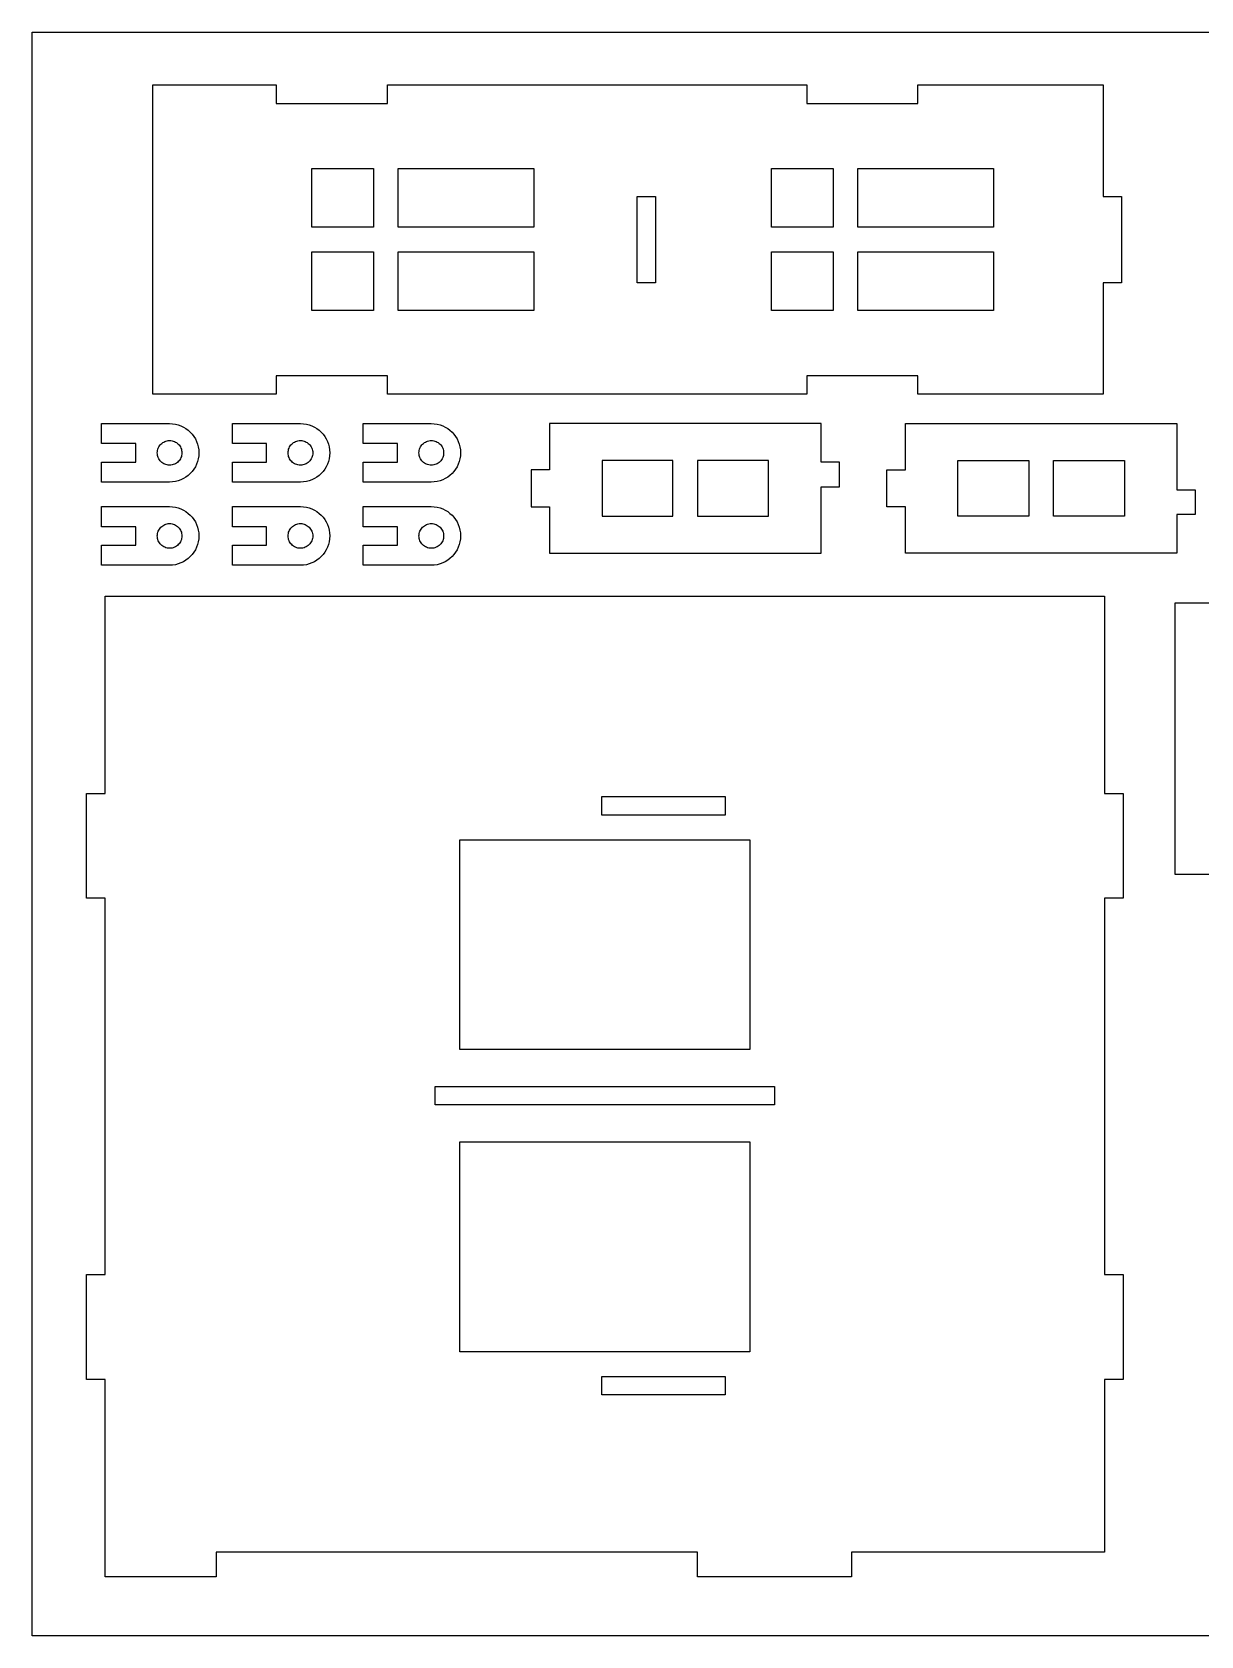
# Model space of a CAD drawing. Extents: x -7719 to 7719, y -4868 to 4868.
# Drawn here: x -7719 to -5442, y -1563 to 1563 of the extents above; entities that cross this region are included whole.
import ezdxf

# ---------------------------------------------------------------- set-up
doc = ezdxf.new("R2010")
doc.units = 0
doc.header["$MEASUREMENT"] = 0
doc.layers.get('0').update_dxf_attribs({"linetype": 'CONTINUOUS'})

msp = doc.modelspace()

# ---------------------------------------------------------------- linework, layer by layer
for p, q in [((-7719.2, -1562.6), (-7719.2, 1562.6)), ((-7719.2, 1562.6), (-2670.9, 1562.6)), ((-7483.9, 856.9), (-7483.9, 1459.7)), ((-7483.9, 1459.7), (-7243.5, 1459.7)), ((-7243.5, 1459.7), (-7243.5, 1423.7)), ((-7027.1, 1459.7), (-6209.8, 1459.7)), ((-7027.1, 1423.7), (-7027.1, 1459.7)), ((-6209.8, 1459.7), (-6209.8, 1423.7)), ((-5993.4, 1459.7), (-5632.8, 1459.7)), ((-5993.4, 1423.7), (-5993.4, 1459.7)), ((-5632.8, 1459.7), (-5632.8, 1242.4)), ((-7243.5, 1423.7), (-7027.1, 1423.7)), ((-6209.8, 1423.7), (-5993.4, 1423.7)), ((-7174.4, 1182.3), (-7174.4, 1296.5)), ((-7174.4, 1296.5), (-7054.2, 1296.5)), ((-7054.2, 1296.5), (-7054.2, 1182.3)), ((-7006.1, 1296.5), (-6741.7, 1296.5)), ((-7006.1, 1182.3), (-7006.1, 1296.5)), ((-6741.7, 1296.5), (-6741.7, 1182.3)), ((-6278.9, 1296.5), (-6158.7, 1296.5)), ((-6278.9, 1182.3), (-6278.9, 1296.5)), ((-6158.7, 1296.5), (-6158.7, 1182.3)), ((-6110.6, 1296.5), (-5846.2, 1296.5)), ((-6110.6, 1182.3), (-6110.6, 1296.5)), ((-5846.2, 1296.5), (-5846.2, 1182.3)), ((-6540.6, 1074.2), (-6540.6, 1242.4)), ((-6540.6, 1242.4), (-6504.5, 1242.4)), ((-6504.5, 1242.4), (-6504.5, 1074.2)), ((-5632.8, 1242.4), (-5596.8, 1242.4)), ((-5596.8, 1242.4), (-5596.8, 1074.2)), ((-7054.2, 1182.3), (-7174.4, 1182.3)), ((-6741.7, 1182.3), (-7006.1, 1182.3)), ((-6158.7, 1182.3), (-6278.9, 1182.3)), ((-5846.2, 1182.3), (-6110.6, 1182.3)), ((-7174.4, 1020.1), (-7174.4, 1134.3)), ((-7174.4, 1134.3), (-7054.2, 1134.3)), ((-7054.2, 1134.3), (-7054.2, 1020.1)), ((-7006.1, 1020.1), (-7006.1, 1134.3)), ((-7006.1, 1134.3), (-6741.7, 1134.3)), ((-6741.7, 1134.3), (-6741.7, 1020.1)), ((-6278.9, 1020.1), (-6278.9, 1134.3)), ((-6278.9, 1134.3), (-6158.7, 1134.3)), ((-6158.7, 1134.3), (-6158.7, 1020.1)), ((-6110.6, 1020.1), (-6110.6, 1134.3)), ((-6110.6, 1134.3), (-5846.2, 1134.3)), ((-5846.2, 1134.3), (-5846.2, 1020.1)), ((-6504.5, 1074.2), (-6540.6, 1074.2)), ((-5632.8, 1074.2), (-5632.8, 856.9)), ((-5596.8, 1074.2), (-5632.8, 1074.2)), ((-7054.2, 1020.1), (-7174.4, 1020.1)), ((-6741.7, 1020.1), (-7006.1, 1020.1)), ((-6158.7, 1020.1), (-6278.9, 1020.1)), ((-5846.2, 1020.1), (-6110.6, 1020.1)), ((-7243.5, 893), (-7243.5, 856.9)), ((-7027.1, 893), (-7243.5, 893)), ((-7027.1, 856.9), (-7027.1, 893)), ((-6209.8, 893), (-6209.8, 856.9)), ((-5993.4, 893), (-6209.8, 893)), ((-5993.4, 856.9), (-5993.4, 893)), ((-7243.5, 856.9), (-7483.9, 856.9)), ((-6209.8, 856.9), (-7027.1, 856.9)), ((-5632.8, 856.9), (-5993.4, 856.9)), ((-7584, 799.8), (-7451.3, 799.8)), ((-7584, 760.7), (-7584, 799.8)), ((-7451.3, 799.8), (-7445.5, 799.5)), ((-7445.5, 799.5), (-7439.8, 798.6)), ((-7439.8, 798.6), (-7434.4, 797.2)), ((-7434.4, 797.2), (-7429.1, 795.3)), ((-7429.1, 795.3), (-7424.1, 792.9)), ((-7424.1, 792.9), (-7419.4, 790)), ((-7419.4, 790), (-7415, 786.7)), ((-7415, 786.7), (-7411, 783.1)), ((-7411, 783.1), (-7407.3, 779)), ((-7329, 799.8), (-7196.4, 799.8)), ((-7329, 760.7), (-7329, 799.8)), ((-7196.4, 799.8), (-7190.6, 799.5)), ((-7190.6, 799.5), (-7184.9, 798.6)), ((-7184.9, 798.6), (-7179.4, 797.2)), ((-7179.4, 797.2), (-7174.2, 795.3)), ((-7174.2, 795.3), (-7169.2, 792.9)), ((-7169.2, 792.9), (-7164.5, 790)), ((-7164.5, 790), (-7160.1, 786.7)), ((-7160.1, 786.7), (-7156, 783.1)), ((-7156, 783.1), (-7152.4, 779)), ((-7074.1, 799.8), (-6941.5, 799.8)), ((-7074.1, 760.7), (-7074.1, 799.8)), ((-6941.5, 799.8), (-6935.7, 799.5)), ((-6935.7, 799.5), (-6930, 798.6)), ((-6930, 798.6), (-6924.5, 797.2)), ((-6924.5, 797.2), (-6919.3, 795.3)), ((-6919.3, 795.3), (-6914.3, 792.9)), ((-6914.3, 792.9), (-6909.6, 790)), ((-6909.6, 790), (-6905.2, 786.7)), ((-6905.2, 786.7), (-6901.1, 783.1)), ((-6901.1, 783.1), (-6897.4, 779)), ((-6182.2, 799.8), (-6711.1, 799.8)), ((-6711.1, 799.8), (-6711.1, 709.6)), ((-6182.2, 724.7), (-6182.2, 799.8)), ((-6018, 709.6), (-6018, 799.8)), ((-6018, 799.8), (-5489.1, 799.8)), ((-5489.1, 799.8), (-5489.1, 670.6)), ((-7517.4, 760.7), (-7584, 760.7)), ((-7517.4, 724.7), (-7517.4, 760.7)), ((-7474.3, 749.8), (-7473.5, 752)), ((-7473.5, 752), (-7472.5, 754.1)), ((-7472.5, 754.1), (-7471.3, 756.1)), ((-7471.3, 756.1), (-7469.9, 758)), ((-7469.9, 758), (-7468.3, 759.7)), ((-7468.3, 759.7), (-7466.6, 761.2)), ((-7466.6, 761.2), (-7464.8, 762.6)), ((-7464.8, 762.6), (-7462.8, 763.8)), ((-7462.8, 763.8), (-7460.7, 764.8)), ((-7460.7, 764.8), (-7458.5, 765.6)), ((-7458.5, 765.6), (-7456.2, 766.2)), ((-7456.2, 766.2), (-7453.8, 766.6)), ((-7453.8, 766.6), (-7451.3, 766.7)), ((-7451.3, 766.7), (-7448.9, 766.6)), ((-7448.9, 766.6), (-7446.5, 766.2)), ((-7446.5, 766.2), (-7444.2, 765.6)), ((-7444.2, 765.6), (-7442, 764.8)), ((-7442, 764.8), (-7439.9, 763.8)), ((-7439.9, 763.8), (-7437.9, 762.6)), ((-7437.9, 762.6), (-7436, 761.2)), ((-7436, 761.2), (-7434.3, 759.7)), ((-7434.3, 759.7), (-7432.8, 758)), ((-7432.8, 758), (-7431.4, 756.1)), ((-7431.4, 756.1), (-7430.2, 754.1)), ((-7430.2, 754.1), (-7429.2, 752)), ((-7429.2, 752), (-7428.4, 749.8)), ((-7407.3, 779), (-7404, 774.6)), ((-7404, 774.6), (-7401.1, 769.9)), ((-7401.1, 769.9), (-7398.7, 764.9)), ((-7398.7, 764.9), (-7396.8, 759.7)), ((-7396.8, 759.7), (-7395.4, 754.2)), ((-7395.4, 754.2), (-7394.5, 748.5)), ((-7262.5, 760.7), (-7329, 760.7)), ((-7262.5, 724.7), (-7262.5, 760.7)), ((-7219.4, 749.8), (-7218.6, 752)), ((-7218.6, 752), (-7217.5, 754.1)), ((-7217.5, 754.1), (-7216.3, 756.1)), ((-7216.3, 756.1), (-7215, 758)), ((-7215, 758), (-7213.4, 759.7)), ((-7213.4, 759.7), (-7211.7, 761.2)), ((-7211.7, 761.2), (-7209.8, 762.6)), ((-7209.8, 762.6), (-7207.9, 763.8)), ((-7207.9, 763.8), (-7205.8, 764.8)), ((-7205.8, 764.8), (-7203.6, 765.6)), ((-7203.6, 765.6), (-7201.3, 766.2)), ((-7201.3, 766.2), (-7198.9, 766.6)), ((-7198.9, 766.6), (-7196.4, 766.7)), ((-7196.4, 766.7), (-7194, 766.6)), ((-7194, 766.6), (-7191.6, 766.2)), ((-7191.6, 766.2), (-7189.3, 765.6)), ((-7189.3, 765.6), (-7187.1, 764.8)), ((-7187.1, 764.8), (-7185, 763.8)), ((-7185, 763.8), (-7183, 762.6)), ((-7183, 762.6), (-7181.1, 761.2)), ((-7181.1, 761.2), (-7179.4, 759.7)), ((-7179.4, 759.7), (-7177.9, 758)), ((-7177.9, 758), (-7176.5, 756.1)), ((-7176.5, 756.1), (-7175.3, 754.1)), ((-7175.3, 754.1), (-7174.3, 752)), ((-7174.3, 752), (-7173.4, 749.8)), ((-7152.4, 779), (-7149.1, 774.6)), ((-7149.1, 774.6), (-7146.2, 769.9)), ((-7146.2, 769.9), (-7143.8, 764.9)), ((-7143.8, 764.9), (-7141.9, 759.7)), ((-7141.9, 759.7), (-7140.5, 754.2)), ((-7140.5, 754.2), (-7139.6, 748.5)), ((-7007.6, 760.7), (-7074.1, 760.7)), ((-7007.6, 724.7), (-7007.6, 760.7)), ((-6964.4, 749.8), (-6963.6, 752)), ((-6963.6, 752), (-6962.6, 754.1)), ((-6962.6, 754.1), (-6961.4, 756.1)), ((-6961.4, 756.1), (-6960, 758)), ((-6960, 758), (-6958.5, 759.7)), ((-6958.5, 759.7), (-6956.8, 761.2)), ((-6956.8, 761.2), (-6954.9, 762.6)), ((-6954.9, 762.6), (-6952.9, 763.8)), ((-6952.9, 763.8), (-6950.8, 764.8)), ((-6950.8, 764.8), (-6948.6, 765.6)), ((-6948.6, 765.6), (-6946.3, 766.2)), ((-6946.3, 766.2), (-6943.9, 766.6)), ((-6943.9, 766.6), (-6941.5, 766.7)), ((-6941.5, 766.7), (-6939, 766.6)), ((-6939, 766.6), (-6936.6, 766.2)), ((-6936.6, 766.2), (-6934.3, 765.6)), ((-6934.3, 765.6), (-6932.1, 764.8)), ((-6932.1, 764.8), (-6930, 763.8)), ((-6930, 763.8), (-6928, 762.6)), ((-6928, 762.6), (-6926.2, 761.2)), ((-6926.2, 761.2), (-6924.5, 759.7)), ((-6924.5, 759.7), (-6922.9, 758)), ((-6922.9, 758), (-6921.6, 756.1)), ((-6921.6, 756.1), (-6920.4, 754.1)), ((-6920.4, 754.1), (-6919.3, 752)), ((-6919.3, 752), (-6918.5, 749.8)), ((-6897.4, 779), (-6894.1, 774.6)), ((-6894.1, 774.6), (-6891.3, 769.9)), ((-6891.3, 769.9), (-6888.9, 764.9)), ((-6888.9, 764.9), (-6887, 759.7)), ((-6887, 759.7), (-6885.6, 754.2)), ((-6885.6, 754.2), (-6884.7, 748.5)), ((-7584, 724.7), (-7517.4, 724.7)), ((-7584, 685.6), (-7584, 724.7)), ((-7475.4, 742.7), (-7475.2, 745.1)), ((-7475.2, 740.2), (-7475.4, 742.7)), ((-7475.2, 745.1), (-7474.9, 747.5)), ((-7474.9, 737.8), (-7475.2, 740.2)), ((-7474.9, 747.5), (-7474.3, 749.8)), ((-7474.3, 735.5), (-7474.9, 737.8)), ((-7473.5, 733.3), (-7474.3, 735.5)), ((-7472.5, 731.2), (-7473.5, 733.3)), ((-7471.3, 729.2), (-7472.5, 731.2)), ((-7469.9, 727.4), (-7471.3, 729.2)), ((-7468.3, 725.7), (-7469.9, 727.4)), ((-7466.6, 724.1), (-7468.3, 725.7)), ((-7464.8, 722.8), (-7466.6, 724.1)), ((-7462.8, 721.5), (-7464.8, 722.8)), ((-7460.7, 720.5), (-7462.8, 721.5)), ((-7458.5, 719.7), (-7460.7, 720.5)), ((-7456.2, 719.1), (-7458.5, 719.7)), ((-7453.8, 718.8), (-7456.2, 719.1)), ((-7446.5, 719.1), (-7448.9, 718.8)), ((-7444.2, 719.7), (-7446.5, 719.1)), ((-7442, 720.5), (-7444.2, 719.7)), ((-7439.9, 721.5), (-7442, 720.5)), ((-7437.9, 722.8), (-7439.9, 721.5)), ((-7436, 724.1), (-7437.9, 722.8)), ((-7434.3, 725.7), (-7436, 724.1)), ((-7432.8, 727.4), (-7434.3, 725.7)), ((-7431.4, 729.2), (-7432.8, 727.4)), ((-7430.2, 731.2), (-7431.4, 729.2)), ((-7429.2, 733.3), (-7430.2, 731.2)), ((-7428.4, 735.5), (-7429.2, 733.3)), ((-7428.4, 749.8), (-7427.8, 747.5)), ((-7427.8, 737.8), (-7428.4, 735.5)), ((-7427.8, 747.5), (-7427.4, 745.1)), ((-7427.4, 740.2), (-7427.8, 737.8)), ((-7427.4, 745.1), (-7427.3, 742.7)), ((-7427.3, 742.7), (-7427.4, 740.2)), ((-7398.7, 720.5), (-7401.1, 715.5)), ((-7396.8, 725.7), (-7398.7, 720.5)), ((-7395.4, 731.2), (-7396.8, 725.7)), ((-7394.5, 736.9), (-7395.4, 731.2)), ((-7394.5, 748.5), (-7394.2, 742.7)), ((-7394.2, 742.7), (-7394.5, 736.9)), ((-7329, 724.7), (-7262.5, 724.7)), ((-7329, 685.6), (-7329, 724.7)), ((-7220.4, 742.7), (-7220.3, 745.1)), ((-7220.3, 740.2), (-7220.4, 742.7)), ((-7220.3, 745.1), (-7220, 747.5)), ((-7220, 737.8), (-7220.3, 740.2)), ((-7220, 747.5), (-7219.4, 749.8)), ((-7219.4, 735.5), (-7220, 737.8)), ((-7218.6, 733.3), (-7219.4, 735.5)), ((-7217.5, 731.2), (-7218.6, 733.3)), ((-7216.3, 729.2), (-7217.5, 731.2)), ((-7215, 727.4), (-7216.3, 729.2)), ((-7213.4, 725.7), (-7215, 727.4)), ((-7211.7, 724.1), (-7213.4, 725.7)), ((-7209.8, 722.8), (-7211.7, 724.1)), ((-7207.9, 721.5), (-7209.8, 722.8)), ((-7205.8, 720.5), (-7207.9, 721.5)), ((-7203.6, 719.7), (-7205.8, 720.5)), ((-7201.3, 719.1), (-7203.6, 719.7)), ((-7198.9, 718.8), (-7201.3, 719.1)), ((-7191.6, 719.1), (-7194, 718.8)), ((-7189.3, 719.7), (-7191.6, 719.1)), ((-7187.1, 720.5), (-7189.3, 719.7)), ((-7185, 721.5), (-7187.1, 720.5)), ((-7183, 722.8), (-7185, 721.5)), ((-7181.1, 724.1), (-7183, 722.8)), ((-7179.4, 725.7), (-7181.1, 724.1)), ((-7177.9, 727.4), (-7179.4, 725.7)), ((-7176.5, 729.2), (-7177.9, 727.4)), ((-7175.3, 731.2), (-7176.5, 729.2)), ((-7174.3, 733.3), (-7175.3, 731.2)), ((-7173.4, 735.5), (-7174.3, 733.3)), ((-7173.4, 749.8), (-7172.9, 747.5)), ((-7172.9, 737.8), (-7173.4, 735.5)), ((-7172.9, 747.5), (-7172.5, 745.1)), ((-7172.5, 740.2), (-7172.9, 737.8)), ((-7172.5, 745.1), (-7172.4, 742.7)), ((-7172.4, 742.7), (-7172.5, 740.2)), ((-7143.8, 720.5), (-7146.2, 715.5)), ((-7141.9, 725.7), (-7143.8, 720.5)), ((-7140.5, 731.2), (-7141.9, 725.7)), ((-7139.6, 736.9), (-7140.5, 731.2)), ((-7139.6, 748.5), (-7139.3, 742.7)), ((-7139.3, 742.7), (-7139.6, 736.9)), ((-7074.1, 724.7), (-7007.6, 724.7)), ((-7074.1, 685.6), (-7074.1, 724.7)), ((-6965.5, 742.7), (-6965.4, 745.1)), ((-6965.4, 740.2), (-6965.5, 742.7)), ((-6965.4, 745.1), (-6965, 747.5)), ((-6965, 737.8), (-6965.4, 740.2)), ((-6965, 747.5), (-6964.4, 749.8)), ((-6964.4, 735.5), (-6965, 737.8)), ((-6963.6, 733.3), (-6964.4, 735.5)), ((-6962.6, 731.2), (-6963.6, 733.3)), ((-6961.4, 729.2), (-6962.6, 731.2)), ((-6960, 727.4), (-6961.4, 729.2)), ((-6958.5, 725.7), (-6960, 727.4)), ((-6956.8, 724.1), (-6958.5, 725.7)), ((-6954.9, 722.8), (-6956.8, 724.1)), ((-6952.9, 721.5), (-6954.9, 722.8)), ((-6950.8, 720.5), (-6952.9, 721.5)), ((-6948.6, 719.7), (-6950.8, 720.5)), ((-6946.3, 719.1), (-6948.6, 719.7)), ((-6943.9, 718.8), (-6946.3, 719.1)), ((-6936.6, 719.1), (-6939, 718.8)), ((-6934.3, 719.7), (-6936.6, 719.1)), ((-6932.1, 720.5), (-6934.3, 719.7)), ((-6930, 721.5), (-6932.1, 720.5)), ((-6928, 722.8), (-6930, 721.5)), ((-6926.2, 724.1), (-6928, 722.8)), ((-6924.5, 725.7), (-6926.2, 724.1)), ((-6922.9, 727.4), (-6924.5, 725.7)), ((-6921.6, 729.2), (-6922.9, 727.4)), ((-6920.4, 731.2), (-6921.6, 729.2)), ((-6919.3, 733.3), (-6920.4, 731.2)), ((-6918.5, 735.5), (-6919.3, 733.3)), ((-6918.5, 749.8), (-6917.9, 747.5)), ((-6917.9, 737.8), (-6918.5, 735.5)), ((-6917.9, 747.5), (-6917.6, 745.1)), ((-6917.6, 740.2), (-6917.9, 737.8)), ((-6917.6, 745.1), (-6917.4, 742.7)), ((-6917.4, 742.7), (-6917.6, 740.2)), ((-6888.9, 720.5), (-6891.3, 715.5)), ((-6887, 725.7), (-6888.9, 720.5)), ((-6885.6, 731.2), (-6887, 725.7)), ((-6884.7, 736.9), (-6885.6, 731.2)), ((-6884.7, 748.5), (-6884.4, 742.7)), ((-6884.4, 742.7), (-6884.7, 736.9)), ((-6470.7, 727.7), (-6608.9, 727.7)), ((-6608.9, 727.7), (-6608.9, 619.5)), ((-6470.7, 619.5), (-6470.7, 727.7)), ((-6422.6, 727.7), (-6422.6, 619.5)), ((-6284.4, 727.7), (-6422.6, 727.7)), ((-6284.4, 619.5), (-6284.4, 727.7)), ((-6146.1, 724.7), (-6182.2, 724.7)), ((-6146.1, 676.6), (-6146.1, 724.7)), ((-5915.8, 619.5), (-5915.8, 727.7)), ((-5915.8, 727.7), (-5777.6, 727.7)), ((-5777.6, 727.7), (-5777.6, 619.5)), ((-5729.5, 619.5), (-5729.5, 727.7)), ((-5729.5, 727.7), (-5591.3, 727.7)), ((-5591.3, 727.7), (-5591.3, 619.5)), ((-7451.3, 718.6), (-7453.8, 718.8)), ((-7448.9, 718.8), (-7451.3, 718.6)), ((-7434.4, 688.2), (-7439.8, 686.8)), ((-7429.1, 690.1), (-7434.4, 688.2)), ((-7424.1, 692.5), (-7429.1, 690.1)), ((-7419.4, 695.3), (-7424.1, 692.5)), ((-7415, 698.6), (-7419.4, 695.3)), ((-7411, 702.3), (-7415, 698.6)), ((-7407.3, 706.4), (-7411, 702.3)), ((-7404, 710.8), (-7407.3, 706.4)), ((-7401.1, 715.5), (-7404, 710.8)), ((-7196.4, 718.6), (-7198.9, 718.8)), ((-7194, 718.8), (-7196.4, 718.6)), ((-7179.4, 688.2), (-7184.9, 686.8)), ((-7174.2, 690.1), (-7179.4, 688.2)), ((-7169.2, 692.5), (-7174.2, 690.1)), ((-7164.5, 695.3), (-7169.2, 692.5)), ((-7160.1, 698.6), (-7164.5, 695.3)), ((-7156, 702.3), (-7160.1, 698.6)), ((-7152.4, 706.4), (-7156, 702.3)), ((-7149.1, 710.8), (-7152.4, 706.4)), ((-7146.2, 715.5), (-7149.1, 710.8)), ((-6941.5, 718.6), (-6943.9, 718.8)), ((-6939, 718.8), (-6941.5, 718.6)), ((-6924.5, 688.2), (-6930, 686.8)), ((-6919.3, 690.1), (-6924.5, 688.2)), ((-6914.3, 692.5), (-6919.3, 690.1)), ((-6909.6, 695.3), (-6914.3, 692.5)), ((-6905.2, 698.6), (-6909.6, 695.3)), ((-6901.1, 702.3), (-6905.2, 698.6)), ((-6897.4, 706.4), (-6901.1, 702.3)), ((-6894.1, 710.8), (-6897.4, 706.4)), ((-6891.3, 715.5), (-6894.1, 710.8)), ((-6711.1, 709.6), (-6747.1, 709.6)), ((-6747.1, 709.6), (-6747.1, 637.5)), ((-6054, 637.5), (-6054, 709.6)), ((-6054, 709.6), (-6018, 709.6)), ((-7451.3, 685.6), (-7584, 685.6)), ((-7445.5, 685.9), (-7451.3, 685.6)), ((-7439.8, 686.8), (-7445.5, 685.9)), ((-7196.4, 685.6), (-7329, 685.6)), ((-7190.6, 685.9), (-7196.4, 685.6)), ((-7184.9, 686.8), (-7190.6, 685.9)), ((-6941.5, 685.6), (-7074.1, 685.6)), ((-6935.7, 685.9), (-6941.5, 685.6)), ((-6930, 686.8), (-6935.7, 685.9)), ((-6182.2, 547.4), (-6182.2, 676.6)), ((-6182.2, 676.6), (-6146.1, 676.6)), ((-5489.1, 670.6), (-5453.1, 670.6)), ((-5453.1, 670.6), (-5453.1, 622.5)), ((-7584, 637.9), (-7451.3, 637.9)), ((-7584, 598.8), (-7584, 637.9)), ((-7451.3, 637.9), (-7445.5, 637.6)), ((-7445.5, 637.6), (-7439.8, 636.7)), ((-7439.8, 636.7), (-7434.4, 635.3)), ((-7434.4, 635.3), (-7429.1, 633.4)), ((-7429.1, 633.4), (-7424.1, 631)), ((-7424.1, 631), (-7419.4, 628.1)), ((-7419.4, 628.1), (-7415, 624.8)), ((-7329, 637.9), (-7196.4, 637.9)), ((-7329, 598.8), (-7329, 637.9)), ((-7196.4, 637.9), (-7190.6, 637.6)), ((-7190.6, 637.6), (-7184.9, 636.7)), ((-7184.9, 636.7), (-7179.4, 635.3)), ((-7179.4, 635.3), (-7174.2, 633.4)), ((-7174.2, 633.4), (-7169.2, 631)), ((-7169.2, 631), (-7164.5, 628.1)), ((-7164.5, 628.1), (-7160.1, 624.8)), ((-7074.1, 637.9), (-6941.5, 637.9)), ((-7074.1, 598.8), (-7074.1, 637.9)), ((-6941.5, 637.9), (-6935.7, 637.6)), ((-6935.7, 637.6), (-6930, 636.7)), ((-6930, 636.7), (-6924.5, 635.3)), ((-6924.5, 635.3), (-6919.3, 633.4)), ((-6919.3, 633.4), (-6914.3, 631)), ((-6914.3, 631), (-6909.6, 628.1)), ((-6909.6, 628.1), (-6905.2, 624.8)), ((-6747.1, 637.5), (-6711.1, 637.5)), ((-6711.1, 637.5), (-6711.1, 547.4)), ((-6018, 637.5), (-6054, 637.5)), ((-6018, 547.4), (-6018, 637.5)), ((-7517.4, 598.8), (-7584, 598.8)), ((-7517.4, 562.7), (-7517.4, 598.8)), ((-7472.5, 592.2), (-7471.3, 594.2)), ((-7471.3, 594.2), (-7469.9, 596.1)), ((-7469.9, 596.1), (-7468.3, 597.8)), ((-7468.3, 597.8), (-7466.6, 599.3)), ((-7466.6, 599.3), (-7464.8, 600.7)), ((-7464.8, 600.7), (-7462.8, 601.9)), ((-7462.8, 601.9), (-7460.7, 602.9)), ((-7460.7, 602.9), (-7458.5, 603.7)), ((-7458.5, 603.7), (-7456.2, 604.3)), ((-7456.2, 604.3), (-7453.8, 604.7)), ((-7453.8, 604.7), (-7451.3, 604.8)), ((-7451.3, 604.8), (-7448.9, 604.7)), ((-7448.9, 604.7), (-7446.5, 604.3)), ((-7446.5, 604.3), (-7444.2, 603.7)), ((-7444.2, 603.7), (-7442, 602.9)), ((-7442, 602.9), (-7439.9, 601.9)), ((-7439.9, 601.9), (-7437.9, 600.7)), ((-7437.9, 600.7), (-7436, 599.3)), ((-7436, 599.3), (-7434.3, 597.8)), ((-7434.3, 597.8), (-7432.8, 596.1)), ((-7432.8, 596.1), (-7431.4, 594.2)), ((-7431.4, 594.2), (-7430.2, 592.2)), ((-7415, 624.8), (-7411, 621.1)), ((-7411, 621.1), (-7407.3, 617.1)), ((-7407.3, 617.1), (-7404, 612.7)), ((-7404, 612.7), (-7401.1, 608)), ((-7401.1, 608), (-7398.7, 603)), ((-7398.7, 603), (-7396.8, 597.8)), ((-7396.8, 597.8), (-7395.4, 592.3)), ((-7262.5, 598.8), (-7329, 598.8)), ((-7262.5, 562.7), (-7262.5, 598.8)), ((-7217.5, 592.2), (-7216.3, 594.2)), ((-7216.3, 594.2), (-7215, 596.1)), ((-7215, 596.1), (-7213.4, 597.8)), ((-7213.4, 597.8), (-7211.7, 599.3)), ((-7211.7, 599.3), (-7209.8, 600.7)), ((-7209.8, 600.7), (-7207.9, 601.9)), ((-7207.9, 601.9), (-7205.8, 602.9)), ((-7205.8, 602.9), (-7203.6, 603.7)), ((-7203.6, 603.7), (-7201.3, 604.3)), ((-7201.3, 604.3), (-7198.9, 604.7)), ((-7198.9, 604.7), (-7196.4, 604.8)), ((-7196.4, 604.8), (-7194, 604.7)), ((-7194, 604.7), (-7191.6, 604.3)), ((-7191.6, 604.3), (-7189.3, 603.7)), ((-7189.3, 603.7), (-7187.1, 602.9)), ((-7187.1, 602.9), (-7185, 601.9)), ((-7185, 601.9), (-7183, 600.7)), ((-7183, 600.7), (-7181.1, 599.3)), ((-7181.1, 599.3), (-7179.4, 597.8)), ((-7179.4, 597.8), (-7177.9, 596.1)), ((-7177.9, 596.1), (-7176.5, 594.2)), ((-7176.5, 594.2), (-7175.3, 592.2)), ((-7160.1, 624.8), (-7156, 621.1)), ((-7156, 621.1), (-7152.4, 617.1)), ((-7152.4, 617.1), (-7149.1, 612.7)), ((-7149.1, 612.7), (-7146.2, 608)), ((-7146.2, 608), (-7143.8, 603)), ((-7143.8, 603), (-7141.9, 597.8)), ((-7141.9, 597.8), (-7140.5, 592.3)), ((-7007.6, 598.8), (-7074.1, 598.8)), ((-7007.6, 562.7), (-7007.6, 598.8)), ((-6962.6, 592.2), (-6961.4, 594.2)), ((-6961.4, 594.2), (-6960, 596.1)), ((-6960, 596.1), (-6958.5, 597.8)), ((-6958.5, 597.8), (-6956.8, 599.3)), ((-6956.8, 599.3), (-6954.9, 600.7)), ((-6954.9, 600.7), (-6952.9, 601.9)), ((-6952.9, 601.9), (-6950.8, 602.9)), ((-6950.8, 602.9), (-6948.6, 603.7)), ((-6948.6, 603.7), (-6946.3, 604.3)), ((-6946.3, 604.3), (-6943.9, 604.7)), ((-6943.9, 604.7), (-6941.5, 604.8)), ((-6941.5, 604.8), (-6939, 604.7)), ((-6939, 604.7), (-6936.6, 604.3)), ((-6936.6, 604.3), (-6934.3, 603.7)), ((-6934.3, 603.7), (-6932.1, 602.9)), ((-6932.1, 602.9), (-6930, 601.9)), ((-6930, 601.9), (-6928, 600.7)), ((-6928, 600.7), (-6926.2, 599.3)), ((-6926.2, 599.3), (-6924.5, 597.8)), ((-6924.5, 597.8), (-6922.9, 596.1)), ((-6922.9, 596.1), (-6921.6, 594.2)), ((-6921.6, 594.2), (-6920.4, 592.2)), ((-6905.2, 624.8), (-6901.1, 621.1)), ((-6901.1, 621.1), (-6897.4, 617.1)), ((-6897.4, 617.1), (-6894.1, 612.7)), ((-6894.1, 612.7), (-6891.3, 608)), ((-6891.3, 608), (-6888.9, 603)), ((-6888.9, 603), (-6887, 597.8)), ((-6887, 597.8), (-6885.6, 592.3)), ((-6608.9, 619.5), (-6470.7, 619.5)), ((-6422.6, 619.5), (-6284.4, 619.5)), ((-5777.6, 619.5), (-5915.8, 619.5)), ((-5591.3, 619.5), (-5729.5, 619.5)), ((-5453.1, 622.5), (-5489.1, 622.5)), ((-5489.1, 622.5), (-5489.1, 547.4)), ((-7584, 562.7), (-7517.4, 562.7)), ((-7584, 523.7), (-7584, 562.7)), ((-7475.4, 580.8), (-7475.2, 583.2)), ((-7475.2, 578.3), (-7475.4, 580.8)), ((-7475.2, 583.2), (-7474.9, 585.6)), ((-7474.9, 575.9), (-7475.2, 578.3)), ((-7474.9, 585.6), (-7474.3, 587.9)), ((-7474.3, 573.6), (-7474.9, 575.9)), ((-7474.3, 587.9), (-7473.5, 590.1)), ((-7473.5, 571.4), (-7474.3, 573.6)), ((-7473.5, 590.1), (-7472.5, 592.2)), ((-7472.5, 569.3), (-7473.5, 571.4)), ((-7471.3, 567.3), (-7472.5, 569.3)), ((-7469.9, 565.5), (-7471.3, 567.3)), ((-7468.3, 563.8), (-7469.9, 565.5)), ((-7466.6, 562.2), (-7468.3, 563.8)), ((-7434.3, 563.8), (-7436, 562.2)), ((-7432.8, 565.5), (-7434.3, 563.8)), ((-7431.4, 567.3), (-7432.8, 565.5)), ((-7430.2, 569.3), (-7431.4, 567.3)), ((-7430.2, 592.2), (-7429.2, 590.1)), ((-7429.2, 571.4), (-7430.2, 569.3)), ((-7429.2, 590.1), (-7428.4, 587.9)), ((-7428.4, 573.6), (-7429.2, 571.4)), ((-7428.4, 587.9), (-7427.8, 585.6)), ((-7427.8, 575.9), (-7428.4, 573.6)), ((-7427.8, 585.6), (-7427.4, 583.2)), ((-7427.4, 578.3), (-7427.8, 575.9)), ((-7427.4, 583.2), (-7427.3, 580.8)), ((-7427.3, 580.8), (-7427.4, 578.3)), ((-7396.8, 563.8), (-7398.7, 558.6)), ((-7395.4, 569.3), (-7396.8, 563.8)), ((-7395.4, 592.3), (-7394.5, 586.6)), ((-7394.5, 574.9), (-7395.4, 569.3)), ((-7394.5, 586.6), (-7394.2, 580.8)), ((-7394.2, 580.8), (-7394.5, 574.9)), ((-7329, 562.7), (-7262.5, 562.7)), ((-7329, 523.7), (-7329, 562.7)), ((-7220.4, 580.8), (-7220.3, 583.2)), ((-7220.3, 578.3), (-7220.4, 580.8)), ((-7220.3, 583.2), (-7220, 585.6)), ((-7220, 575.9), (-7220.3, 578.3)), ((-7220, 585.6), (-7219.4, 587.9)), ((-7219.4, 573.6), (-7220, 575.9)), ((-7219.4, 587.9), (-7218.6, 590.1)), ((-7218.6, 571.4), (-7219.4, 573.6)), ((-7218.6, 590.1), (-7217.5, 592.2)), ((-7217.5, 569.3), (-7218.6, 571.4)), ((-7216.3, 567.3), (-7217.5, 569.3)), ((-7215, 565.5), (-7216.3, 567.3)), ((-7213.4, 563.8), (-7215, 565.5)), ((-7211.7, 562.2), (-7213.4, 563.8)), ((-7179.4, 563.8), (-7181.1, 562.2)), ((-7177.9, 565.5), (-7179.4, 563.8)), ((-7176.5, 567.3), (-7177.9, 565.5)), ((-7175.3, 569.3), (-7176.5, 567.3)), ((-7175.3, 592.2), (-7174.3, 590.1)), ((-7174.3, 571.4), (-7175.3, 569.3)), ((-7174.3, 590.1), (-7173.4, 587.9)), ((-7173.4, 573.6), (-7174.3, 571.4)), ((-7173.4, 587.9), (-7172.9, 585.6)), ((-7172.9, 575.9), (-7173.4, 573.6)), ((-7172.9, 585.6), (-7172.5, 583.2)), ((-7172.5, 578.3), (-7172.9, 575.9)), ((-7172.5, 583.2), (-7172.4, 580.8)), ((-7172.4, 580.8), (-7172.5, 578.3)), ((-7141.9, 563.8), (-7143.8, 558.6)), ((-7140.5, 569.3), (-7141.9, 563.8)), ((-7140.5, 592.3), (-7139.6, 586.6)), ((-7139.6, 574.9), (-7140.5, 569.3)), ((-7139.6, 586.6), (-7139.3, 580.8)), ((-7139.3, 580.8), (-7139.6, 574.9)), ((-7074.1, 562.7), (-7007.6, 562.7)), ((-7074.1, 523.7), (-7074.1, 562.7)), ((-6965.5, 580.8), (-6965.4, 583.2)), ((-6965.4, 578.3), (-6965.5, 580.8)), ((-6965.4, 583.2), (-6965, 585.6)), ((-6965, 575.9), (-6965.4, 578.3)), ((-6965, 585.6), (-6964.4, 587.9)), ((-6964.4, 573.6), (-6965, 575.9)), ((-6964.4, 587.9), (-6963.6, 590.1)), ((-6963.6, 571.4), (-6964.4, 573.6)), ((-6963.6, 590.1), (-6962.6, 592.2)), ((-6962.6, 569.3), (-6963.6, 571.4)), ((-6961.4, 567.3), (-6962.6, 569.3)), ((-6960, 565.5), (-6961.4, 567.3)), ((-6958.5, 563.8), (-6960, 565.5)), ((-6956.8, 562.2), (-6958.5, 563.8)), ((-6924.5, 563.8), (-6926.2, 562.2)), ((-6922.9, 565.5), (-6924.5, 563.8)), ((-6921.6, 567.3), (-6922.9, 565.5)), ((-6920.4, 569.3), (-6921.6, 567.3)), ((-6920.4, 592.2), (-6919.3, 590.1)), ((-6919.3, 571.4), (-6920.4, 569.3)), ((-6919.3, 590.1), (-6918.5, 587.9)), ((-6918.5, 573.6), (-6919.3, 571.4)), ((-6918.5, 587.9), (-6917.9, 585.6)), ((-6917.9, 575.9), (-6918.5, 573.6)), ((-6917.9, 585.6), (-6917.6, 583.2)), ((-6917.6, 578.3), (-6917.9, 575.9)), ((-6917.6, 583.2), (-6917.4, 580.8)), ((-6917.4, 580.8), (-6917.6, 578.3)), ((-6887, 563.8), (-6888.9, 558.6)), ((-6885.6, 569.3), (-6887, 563.8)), ((-6885.6, 592.3), (-6884.7, 586.6)), ((-6884.7, 574.9), (-6885.6, 569.3)), ((-6884.7, 586.6), (-6884.4, 580.8)), ((-6884.4, 580.8), (-6884.7, 574.9)), ((-7464.8, 560.8), (-7466.6, 562.2)), ((-7462.8, 559.6), (-7464.8, 560.8)), ((-7460.7, 558.6), (-7462.8, 559.6)), ((-7458.5, 557.8), (-7460.7, 558.6)), ((-7456.2, 557.2), (-7458.5, 557.8)), ((-7453.8, 556.9), (-7456.2, 557.2)), ((-7451.3, 556.7), (-7453.8, 556.9)), ((-7448.9, 556.9), (-7451.3, 556.7)), ((-7446.5, 557.2), (-7448.9, 556.9)), ((-7444.2, 557.8), (-7446.5, 557.2)), ((-7442, 558.6), (-7444.2, 557.8)), ((-7439.9, 559.6), (-7442, 558.6)), ((-7437.9, 560.8), (-7439.9, 559.6)), ((-7436, 562.2), (-7437.9, 560.8)), ((-7419.4, 533.4), (-7424.1, 530.6)), ((-7415, 536.7), (-7419.4, 533.4)), ((-7411, 540.4), (-7415, 536.7)), ((-7407.3, 544.5), (-7411, 540.4)), ((-7404, 548.9), (-7407.3, 544.5)), ((-7401.1, 553.6), (-7404, 548.9)), ((-7398.7, 558.6), (-7401.1, 553.6)), ((-7209.8, 560.8), (-7211.7, 562.2)), ((-7207.9, 559.6), (-7209.8, 560.8)), ((-7205.8, 558.6), (-7207.9, 559.6)), ((-7203.6, 557.8), (-7205.8, 558.6)), ((-7201.3, 557.2), (-7203.6, 557.8)), ((-7198.9, 556.9), (-7201.3, 557.2)), ((-7196.4, 556.7), (-7198.9, 556.9)), ((-7194, 556.9), (-7196.4, 556.7)), ((-7191.6, 557.2), (-7194, 556.9)), ((-7189.3, 557.8), (-7191.6, 557.2)), ((-7187.1, 558.6), (-7189.3, 557.8)), ((-7185, 559.6), (-7187.1, 558.6)), ((-7183, 560.8), (-7185, 559.6)), ((-7181.1, 562.2), (-7183, 560.8)), ((-7164.5, 533.4), (-7169.2, 530.6)), ((-7160.1, 536.7), (-7164.5, 533.4)), ((-7156, 540.4), (-7160.1, 536.7)), ((-7152.4, 544.5), (-7156, 540.4)), ((-7149.1, 548.9), (-7152.4, 544.5)), ((-7146.2, 553.6), (-7149.1, 548.9)), ((-7143.8, 558.6), (-7146.2, 553.6)), ((-6954.9, 560.8), (-6956.8, 562.2)), ((-6952.9, 559.6), (-6954.9, 560.8)), ((-6950.8, 558.6), (-6952.9, 559.6)), ((-6948.6, 557.8), (-6950.8, 558.6)), ((-6946.3, 557.2), (-6948.6, 557.8)), ((-6943.9, 556.9), (-6946.3, 557.2)), ((-6941.5, 556.7), (-6943.9, 556.9)), ((-6939, 556.9), (-6941.5, 556.7)), ((-6936.6, 557.2), (-6939, 556.9)), ((-6934.3, 557.8), (-6936.6, 557.2)), ((-6932.1, 558.6), (-6934.3, 557.8)), ((-6930, 559.6), (-6932.1, 558.6)), ((-6928, 560.8), (-6930, 559.6)), ((-6926.2, 562.2), (-6928, 560.8)), ((-6909.6, 533.4), (-6914.3, 530.6)), ((-6905.2, 536.7), (-6909.6, 533.4)), ((-6901.1, 540.4), (-6905.2, 536.7)), ((-6897.4, 544.5), (-6901.1, 540.4)), ((-6894.1, 548.9), (-6897.4, 544.5)), ((-6891.3, 553.6), (-6894.1, 548.9)), ((-6888.9, 558.6), (-6891.3, 553.6)), ((-6711.1, 547.4), (-6182.2, 547.4)), ((-5489.1, 547.4), (-6018, 547.4)), ((-7451.3, 523.7), (-7584, 523.7)), ((-7445.5, 524), (-7451.3, 523.7)), ((-7439.8, 524.8), (-7445.5, 524)), ((-7434.4, 526.3), (-7439.8, 524.8)), ((-7429.1, 528.2), (-7434.4, 526.3)), ((-7424.1, 530.6), (-7429.1, 528.2)), ((-7196.4, 523.7), (-7329, 523.7)), ((-7190.6, 524), (-7196.4, 523.7)), ((-7184.9, 524.8), (-7190.6, 524)), ((-7179.4, 526.3), (-7184.9, 524.8)), ((-7174.2, 528.2), (-7179.4, 526.3)), ((-7169.2, 530.6), (-7174.2, 528.2)), ((-6941.5, 523.7), (-7074.1, 523.7)), ((-6935.7, 524), (-6941.5, 523.7)), ((-6930, 524.8), (-6935.7, 524)), ((-6924.5, 526.3), (-6930, 524.8)), ((-6919.3, 528.2), (-6924.5, 526.3)), ((-6914.3, 530.6), (-6919.3, 528.2)), ((-7577, 463.7), (-5629.9, 463.7)), ((-7577, 79.1), (-7577, 463.7)), ((-5629.9, 463.7), (-5629.9, 79.1)), ((-5492.4, -78.6), (-5492.4, 450.3)), ((-5492.4, 450.3), (-5402.2, 450.3)), ((-7613.1, 79.1), (-7577, 79.1)), ((-7613.1, -125.3), (-7613.1, 79.1)), ((-6609.5, 73), (-6369.1, 73)), ((-6609.5, 37), (-6609.5, 73)), ((-6369.1, 73), (-6369.1, 37)), ((-5629.9, 79.1), (-5593.8, 79.1)), ((-5593.8, 79.1), (-5593.8, -125.3)), ((-6369.1, 37), (-6609.5, 37)), ((-6885.9, -419.8), (-6885.9, -11.1)), ((-6885.9, -11.1), (-6321, -11.1)), ((-6321, -11.1), (-6321, -419.8)), ((-5417.2, -78.6), (-5492.4, -78.6)), ((-7577, -125.3), (-7613.1, -125.3)), ((-7577, -858.5), (-7577, -125.3)), ((-5629.9, -125.3), (-5629.9, -858.5)), ((-5593.8, -125.3), (-5629.9, -125.3)), ((-6321, -419.8), (-6885.9, -419.8)), ((-6934, -527.9), (-6934, -491.9)), ((-6934, -491.9), (-6272.9, -491.9)), ((-6272.9, -491.9), (-6272.9, -527.9)), ((-6272.9, -527.9), (-6934, -527.9)), ((-6885.9, -600.1), (-6321, -600.1)), ((-6885.9, -1008.7), (-6885.9, -600.1)), ((-6321, -600.1), (-6321, -1008.7)), ((-7613.1, -858.5), (-7577, -858.5)), ((-7613.1, -1062.8), (-7613.1, -858.5)), ((-5629.9, -858.5), (-5593.8, -858.5)), ((-5593.8, -858.5), (-5593.8, -1062.8)), ((-6321, -1008.7), (-6885.9, -1008.7)), ((-6609.5, -1056.8), (-6369.1, -1056.8)), ((-6609.5, -1092.9), (-6609.5, -1056.8)), ((-6369.1, -1056.8), (-6369.1, -1092.9)), ((-7577, -1062.8), (-7613.1, -1062.8)), ((-7577, -1447.4), (-7577, -1062.8)), ((-6369.1, -1092.9), (-6609.5, -1092.9)), ((-5629.9, -1062.8), (-5629.9, -1399.4)), ((-5593.8, -1062.8), (-5629.9, -1062.8)), ((-7360.7, -1399.4), (-7360.7, -1447.4)), ((-6423.2, -1399.4), (-7360.7, -1399.4)), ((-6423.2, -1447.4), (-6423.2, -1399.4)), ((-5629.9, -1399.4), (-6122.7, -1399.4)), ((-6122.7, -1399.4), (-6122.7, -1447.4)), ((-7360.7, -1447.4), (-7577, -1447.4)), ((-6122.7, -1447.4), (-6423.2, -1447.4)), ((-2670.9, -1562.6), (-7719.2, -1562.6))]:
    msp.add_line(p, q)

doc.saveas('drawing.dxf')
